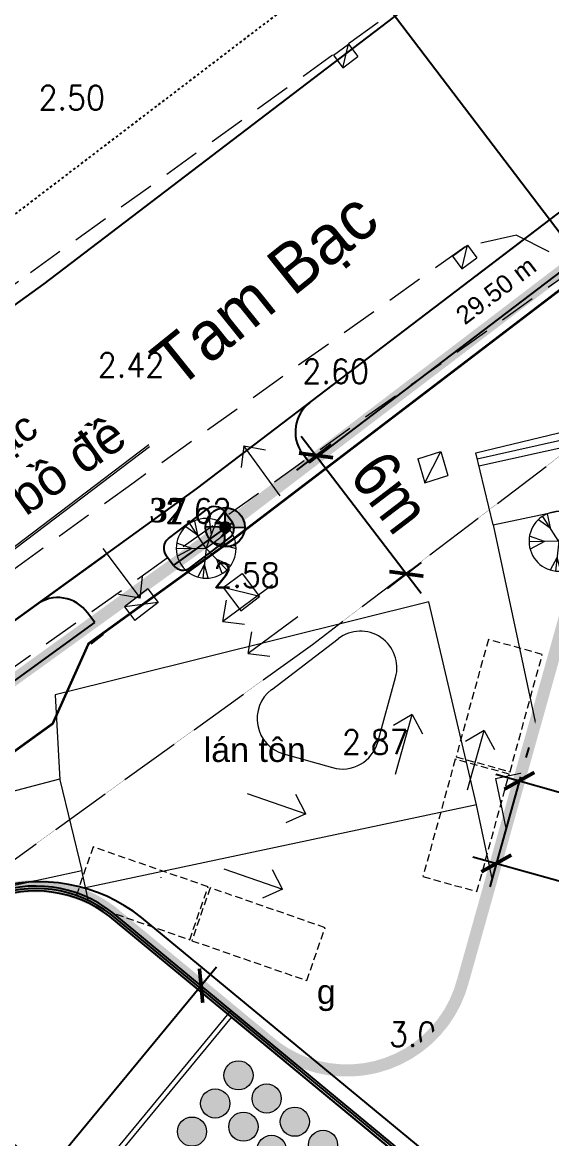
# Model space of a CAD drawing. Header units: millimetres. Extents: x 583747 to 596192, y 2304962 to 2309584.
# Drawn here: x 595625.4 to 595647.15, y 2307289.95 to 2307335.82 of the extents above; entities that cross this region are included whole.
import ezdxf
from ezdxf.enums import TextEntityAlignment as Align
from ezdxf.xclip import XClip

# ---------------------------------------------------------------- set-up
doc = ezdxf.new("R2010")
doc.units = ezdxf.units.MM
doc.set_wipeout_variables(frame=1)
for name, pattern in [('DASH', [0.35, 0.25, -0.1]), ('DASHDOT', [1, 0.5, -0.25, 0, -0.25]), ('DASHED', [4.5, 3, -1.5]), ('{Long Duong}', [2.3, 1.5, -0.8]), ('{qui hoach}', [1.3, 0, -1.3])]:
    doc.linetypes.add(name, pattern=pattern)
doc.layers.get('DEFPOINTS').update_dxf_attribs({"color": 5})
for name, color, linetype in [('A-ANNO-ROOM GEN', 50, 'Continuous'), ('A-FLOR-STRS', 1, 'Continuous'), ('A-GLAZ', 135, 'Continuous'), ('A-PLOT LINE', 6, 'DASHDOT'), ('AFP-KERB-LINE', 2, 'Continuous'), ('K2', 2, 'Continuous'), ('KT-Kich thuoc', 159, 'Continuous'), ('Xref_NT1+NT2_MBDV Cot vach_220729$0$ccu12-Thay', 7, 'Continuous'), ('Xref_ST_MBDV Cot vach 30.7.2022$0$Xref_ST_MBDV Cot vach 30.7.2022|Xref_ST_MBDV Cot vach 30.7.2022|Xref_ST_MBDV Cot vach 30.7.2022|Xref_ST_MBDV Cot vach 30.7.2022|A-CORE-OTLN', 2, 'Continuous')]:
    doc.layers.add(name, color=color, linetype=linetype)
for name, color, linetype, lineweight in [('A-DOOR', 1, 'Continuous', 9), ('A-GENM-____-OTLN', 13, 'Continuous', 9), ('Code Cao do', 7, 'Continuous', 0), ('Duong RG Thua', 7, 'Continuous', 0), ('Ghi chu nha', 7, 'Continuous', 0), ('hatch', 45, 'Continuous', 5), ('KT-Chu viet', 255, 'Continuous', 20), ('KT-DV', 7, 'Continuous', 0), ('KT-Ghi chu', 7, 'Continuous', 15), ('KT-NEN', 250, 'Continuous', 0), ('KT-Net thay', 7, 'Continuous', 20), ('KT-TMB', 7, 'Continuous', 0), ('Level 15', 7, 'Continuous', 0), ('Long Duong_ Phan Cach chat lieu rair mat', 7, 'Continuous', 0), ('moc', 7, 'Continuous', 0)]:
    doc.layers.add(name, color=color, linetype=linetype, lineweight=lineweight)
doc.layers.add('A-TREES', color=7, linetype='Continuous', lineweight=5, true_color=0x4b833f)
doc.styles.add('Arial Narrow', font='ARIALN.TTF')
doc.styles.add('Gothic', font='GOTHIC.TTF')
doc.styles.get("Standard").update_dxf_attribs({"font": 'arial.ttf'})
doc.styles.add('Style-.VnArial', font='')
doc.styles.add('Style-STANDARD', font='STANDARD.shx')
doc.styles.get('Style-.VnArial').set_extended_font_data('.VnArial')
doc.dimstyles.new('CCU_1-1', dxfattribs={"dimtxt": 2, "dimasz": 1, "dimexe": 1, "dimexo": 2, "dimgap": 0.5, "dimtad": 1, "dimdec": 0, "dimdsep": 46, "dimtxsty": 'Arial Narrow', "dimblk": 'ARCHTICK', "dimcen": -1, "dimdle": 1, "dimclrd": 256, "dimclre": 256, "dimclrt": 3, "dimadec": 0, "dimazin": 2, "dimtfac": 0.1, "dimtdec": 0, "dimtix": 1, "dimtmove": 2, "dimatfit": 1, "dimfxl": 1, "dimtvp": 0.833333, "dimtolj": 1, "dimtzin": 12, "dimarcsym": 0})
doc.dimstyles.new('ISO-25', dxfattribs={"dimtxt": 2.5, "dimasz": 2.5, "dimexe": 1.25, "dimexo": 0.625, "dimtad": 1, "dimtxsty": 'Standard', "dimcen": 2.5, "dimadec": 0, "dimazin": 0, "dimtfac": 1, "dimtmove": 0, "dimatfit": 3, "dimfxl": 1, "dimarcsym": 0})
doc.dimstyles.get("Standard").update_dxf_attribs({"dimtxt": 0.18, "dimasz": 0.18, "dimexe": 0.18, "dimexo": 0.0625, "dimgap": 0.09, "dimtad": 0, "dimtih": 1, "dimtoh": 1, "dimdec": 4, "dimzin": 0, "dimdsep": 46, "dimtxsty": 'Standard', "dimcen": 0.09, "dimadec": 0, "dimazin": 0, "dimtfac": 1, "dimtdec": 4, "dimtofl": 0, "dimtmove": 0, "dimatfit": 3, "dimfxl": 1, "dimtolj": 1, "dimtzin": 0, "dimarcsym": 0})

# ---------------------------------------------------------------- blocks, each defined once
blk = doc.blocks.new('wwww1')
at = {"layer": 'Duong RG Thua', "color": 7, "lineweight": 0}
for p, q in [((595638.019, 2307334.516), (595638.63, 2307334.973)), ((595638.402, 2307334.003), (595638.63, 2307334.973)), ((595638.63, 2307334.973), (595639.013, 2307334.461)), ((595638.019, 2307334.516), (595638.402, 2307334.003)), ((595638.402, 2307334.003), (595639.013, 2307334.461)), ((595642.914, 2307326.253), (595643.525, 2307326.71)), ((595643.297, 2307325.741), (595643.525, 2307326.71)), ((595643.525, 2307326.71), (595643.908, 2307326.198)), ((595642.914, 2307326.253), (595643.297, 2307325.741)), ((595643.297, 2307325.741), (595643.908, 2307326.198)), ((595643.86, 2307318.175), (595650.984, 2307319.896)), ((595641.478, 2307317.934), (595642.424, 2307318.234)), ((595641.774, 2307316.948), (595642.424, 2307318.234)), ((595642.424, 2307318.234), (595642.719, 2307317.248)), ((595644.574, 2307315.219), (595643.86, 2307318.175)), ((595641.478, 2307317.934), (595641.774, 2307316.948)), ((595641.774, 2307316.948), (595642.719, 2307317.248)), ((595644.574, 2307315.219), (595652.453, 2307316.895)), ((595644.574, 2307315.219), (595649.491, 2307292.154)), ((595633.488, 2307312.643), (595634.26, 2307313.226)), ((595634.26, 2307313.226), (595634.982, 2307312.269)), ((595630.395, 2307312.584), (595629.438, 2307311.844)), ((595633.488, 2307312.643), (595634.211, 2307311.687)), ((595634.982, 2307312.269), (595633.488, 2307312.643)), ((595641.934, 2307312.058), (595626.584, 2307308.232)), ((595630.82, 2307312.035), (595629.863, 2307311.294)), ((595634.211, 2307311.687), (595634.982, 2307312.269)), ((595643.897, 2307303.721), (595641.934, 2307312.058)), ((595629.438, 2307311.844), (595629.863, 2307311.294)), ((595626.584, 2307308.232), (595626.775, 2307304.742)), ((595626.775, 2307304.742), (595627.678, 2307301.016)), ((595644.678, 2307304.803), (595645.83, 2307305.039)), ((595644.678, 2307304.803), (595645.245, 2307302.033)), ((595645.83, 2307305.039), (595645.245, 2307302.033)), ((595645.83, 2307305.039), (595646.396, 2307302.269)), ((595643.897, 2307303.721), (595627.832, 2307300.311)), ((595646.391, 2307291.97), (595643.897, 2307303.721)), ((595645.245, 2307302.033), (595646.396, 2307302.269)), ((595617.74, 2307298.853), (595627.678, 2307301.016)), ((595630.406, 2307288.49), (595627.678, 2307301.016)), ((595646.391, 2307291.97), (595630.406, 2307288.49)), ((595646.98, 2307288.628), (595646.391, 2307291.97))]:
    blk.add_line(p, q, dxfattribs=at)
at = {"layer": 'Duong RG Thua', "color": 7, "linetype": 'Continuous', "lineweight": 0}
for p, q in [((595650.833, 2307319.461), (595643.921, 2307317.921)), ((595650.898, 2307319.168), (595643.991, 2307317.629)), ((595626.764, 2307304.767), (595607.351, 2307299.7))]:
    blk.add_line(p, q, dxfattribs=at)
at = {"layer": 'Duong RG Thua', "color": 7, "lineweight": 0, "flags": 128}
blk.add_lwpolyline([(595630.395, 2307312.584), (595630.82, 2307312.035), (595629.438, 2307311.844)], dxfattribs=at)
at = {"layer": 'Long Duong_ Phan Cach chat lieu rair mat', "color": 4, "linetype": '{Long Duong}', "lineweight": 0}
for p, q in [((595625.564, 2307325.594), (595656.018, 2307347.501)), ((595645.536, 2307327.128), (595643.429, 2307326.647)), ((595645.536, 2307327.128), (595648.062, 2307325.837)), ((595643.429, 2307326.647), (595629.823, 2307316.961)), ((595648.062, 2307325.837), (595623.867, 2307308.644)), ((595590.411, 2307299.955), (595625.564, 2307325.594)), ((595629.823, 2307316.961), (595603.096, 2307297.64))]:
    blk.add_line(p, q, dxfattribs=at)
at = {"layer": 'Code Cao do', "color": 6, "linetype": 'Continuous', "lineweight": 0, "style": 'Style-STANDARD'}
for s, p in [('2.50', (595625.899, 2307332.768)), ('2.42', (595628.332, 2307321.784)), ('2.62', (595631.096, 2307315.789)), ('2.58', (595633.08, 2307313.15)), ('2.87', (595638.369, 2307306.294)), ('2.79', (595645.472, 2307301.737)), ('3.06', (595640.295, 2307294.285))]:
    blk.add_text(s, height=1, rotation=359.9973, dxfattribs=at).set_placement(p, align=Align.MIDDLE_LEFT)
at = {"layer": 'Code Cao do', "color": 212, "linetype": 'Continuous', "lineweight": 0, "style": 'Style-STANDARD'}
blk.add_text('2.60', height=1, rotation=359.9973, dxfattribs=at).set_placement((595636.741, 2307321.527), align=Align.MIDDLE_LEFT)
at = {"layer": 'Ghi chu nha', "color": 7, "linetype": 'Continuous', "lineweight": 0, "style": 'Style-.VnArial'}
for s, height, rotation, p in [('§\xadêng Tam B¹c', 1.2, 35.406, (595620.541, 2307315.858)), ('l¸n t«n', 1, 359.9973, (595634.782, 2307305.977)), ('g', 1, 359.9973, (595637.723, 2307296.037))]:
    blk.add_text(s, height=height, rotation=rotation, dxfattribs=at).set_placement(p, align=Align.MIDDLE_CENTER)
blk = doc.blocks.new('TerminatorOpen_0.5')
at = {"color": 0, "linetype": 'ByBlock', "lineweight": -2}
for q in [(-1, 0.25), (-1, 0), (-1, -0.25)]:
    blk.add_line((0, 0), q, dxfattribs=at)
blk = doc.blocks.new('Moc')
at = {"layer": 'moc', "linetype": '{qui hoach}', "lineweight": 0, "ltscale": 0.5}
h = blk.add_hatch(color=7, dxfattribs=at)
edge = h.paths.add_edge_path()
edge.add_arc((0, 0), 0.25, 0, 360)
blk = doc.blocks.new('hk')
at = {"layer": 'K2'}
h = blk.add_hatch(color=256, dxfattribs=at)
h.dxf.hatch_style = 1
h.paths.add_polyline_path([(-79.569, 95.738), (-79.569, 94.297), (-78.128, 94.297, 0.006031), (-78.128, 94.332, 0.407166)])
h.paths.add_polyline_path([(-79.569, 94.297), (-81.01, 94.297, 0.006031), (-81.01, 94.263, 0.407166), (-79.569, 92.856)])
for p, q in [((-79.569, 92.856), (-79.569, 95.738)), ((-78.128, 94.297), (-81.01, 94.297))]:
    blk.add_line(p, q, dxfattribs=at)
blk.add_circle((-79.569, 94.297), 1.441, dxfattribs=at)
blk = doc.blocks.new('NEN')
at = {"layer": 'Level 15', "color": 240, "linetype": 'DASH', "lineweight": 13, "ltscale": 5, "true_color": 0xed1f24, "const_width": 0.5, "flags": 128}
blk.add_lwpolyline([(595682.634, 2307317.629), (595677.108, 2307338.736), (595668.702, 2307341.648), (595657.199, 2307332.945), (595633.733, 2307315.075), (595610.101, 2307298.024, 0.685011), (595643.311, 2307173.379), (595664.098, 2307171.161), (595705.748, 2307172.441), (595712.065, 2307180.508), (595682.634, 2307317.629)], format="xyb", close=True, dxfattribs=at)
at = {"layer": 'Level 15', "color": 152, "linetype": 'DASH', "lineweight": 13, "ltscale": 5, "true_color": 0x2776bb, "const_width": 0.01, "flags": 128}
blk.add_lwpolyline([(595676.796, 2307316.238), (595672.115, 2307334.115), (595669.766, 2307334.929), (595660.826, 2307328.166), (595637.307, 2307310.255), (595613.624, 2307293.167, 0.684877), (595643.957, 2307179.345), (595664.326, 2307177.171), (595702.756, 2307178.352), (595705.609, 2307181.996)], format="xyb", close=True, dxfattribs=at)
at = {"layer": 'hatch', "xscale": 0.56, "yscale": 0.56, "zscale": 0.56, "rotation": 358.6179139007246}
blk.add_blockref('hk', (595677.005, 2307261.209), dxfattribs=at)
at = {"layer": 'moc', "color": 7, "linetype": '{qui hoach}', "lineweight": 0, "ltscale": 0.5}
blk.add_blockref('Moc', (595633.733, 2307315.075), dxfattribs=at)
at = {"layer": 'moc', "color": 7, "linetype": 'Continuous', "lineweight": 0, "style": 'Style-.VnArial'}
blk.add_text('29.50 m', height=0.75, rotation=37.2912, dxfattribs=at).set_placement((595644.86, 2307324.806), align=Align.MIDDLE_CENTER)
at = {"layer": 'moc', "color": 7, "linetype": 'Continuous', "lineweight": 0, "insert": (595630.621, 2307315.772), "char_height": 1, "attachment_point": 4, "line_spacing_factor": 0.6, "style": 'Style-.VnArial'}
blk.add_mtext('\\f.VnTimeH|b1|i0|c00|p39;37', dxfattribs=at)
blk = doc.blocks.new('road')
at = {"layer": 'AFP-KERB-LINE'}
for p, q in [((3483130, 1281369), (3498970, 1306081)), ((3483130, 1281369), (3498970, 1306081)), ((3491897, 1275588), (3507801, 1300401)), ((3464000, 1253155), (3483130, 1281369)), ((3475557, 1251490), (3491897, 1275588))]:
    blk.add_line(p, q, dxfattribs=at)
at = {"layer": 'AFP-KERB-LINE', "elevation": 0}
blk.add_lwpolyline([(3572174, 1147849), (3572047, 1147798), (3551626, 1142723, -0.685086), (3475557, 1251490)], format="xyb", dxfattribs=at)
at = {"layer": 'A-ANNO-ROOM GEN', "insert": (3488055, 1280161), "char_height": 2003.91, "width": 202631.34, "attachment_point": 1, "rotation": 58.8095, "style": 'Gothic'}
blk.add_mtext('Tam B{\\fArial|b0|i0|c0|p34;ạ}c', dxfattribs=at)
blk = doc.blocks.new('PLOT')
at = {"layer": 'A-PLOT LINE', "color": 251}
blk.add_line((3480604, 1282987), (3496444, 1307700), dxfattribs=at)
blk = doc.blocks.new('wqeqweweqewe')
for points in [[(-1289162, 412569), (-1285984, 412569), (-1286795, 413342)], [(-1289162, 412569), (-1285984, 412569), (-1286795, 411795)]]:
    blk.add_lwpolyline(points)
blk = doc.blocks.new('werwer')
at = {"layer": 'A-GENM-____-OTLN', "linetype": 'DASHED', "ltscale": 100}
for p, q in [((-17416, -23694, 0), (-22416, -23699, 0)), ((-22416, -23699, 0), (-22414, -25999, 0)), ((-17414, -25994, 0), (-17416, -23694, 0)), ((-22414, -25999, 0), (-17414, -25994, 0))]:
    blk.add_line(p, q, dxfattribs=at)
blk = doc.blocks.new('Tree')
for p, q in [((487324, 312329), (487470, 311867)), ((487813, 311436), (488148, 312404)), ((487974, 311902), (487960, 312449)), ((487050, 312107), (487470, 311867)), ((487819, 311432), (487178, 312231)), ((487974, 311902), (488380, 312288)), ((486823, 311654), (487333, 311413)), ((487813, 311436), (486790, 311387)), ((486977, 310843), (487813, 311436)), ((487536, 311239), (487499, 310462)), ((487813, 311436), (487804, 311436)), ((487813, 311436), (487813, 311444)), ((487813, 311436), (487813, 311427)), ((487813, 311436), (487821, 311436)), ((487813, 311436), (488815, 311227)), ((487813, 311436), (488295, 310532)), ((488836, 311401), (488359, 311322)), ((488763, 311057), (488359, 311322)), ((487313, 311081), (486910, 310952)), ((487524, 310836), (487406, 310519)), ((488054, 310984), (488456, 310663)), ((488054, 310984), (488100, 310472))]:
    blk.add_line(p, q)
blk.add_circle((487813, 311436), 1024)
blk = doc.blocks.new('NUT')
at = {"layer": 'KT-Ghi chu'}
h = blk.add_hatch(color=256, dxfattribs=at)
h.dxf.hatch_style = 1
edge = h.paths.add_edge_path()
edge.add_arc((596430.768, 2307264.799), 0.6, 0, 360)
blk.add_circle((596430.768, 2307264.799, 0.003), 0.6, dxfattribs=at)
blk = doc.blocks.new('WWWWW11')
blk.add_wipeout([(596238.135, 2307359.177), (596238.112, 2307358.978), (596238.078, 2307358.716), (596238.01, 2307358.37), (596237.953, 2307358.187), (596227.541, 2307321.466), (596225.718, 2307319.774), (596223.888, 2307318.406), (596221.272, 2307316.895), (596218.467, 2307315.746), (596214.963, 2307314.885), (596211.401, 2307314.597), (596208.01, 2307314.851), (596204.79, 2307315.525), (596202.528, 2307316.32), (596201.055, 2307317.162), (596199.346, 2307318.58), (596197.722, 2307320.106), (596196.232, 2307321.226), (596194.288, 2307322.379), (596192.496, 2307323.184), (596189.758, 2307324.012), (596187.206, 2307324.394), (596185.027, 2307324.442), (596182.964, 2307324.253), (596180.549, 2307323.732), (596178.912, 2307323.182), (596176.745, 2307322.177), (596174.837, 2307320.987), (596173.671, 2307320.088), (596170.806, 2307316.849), (596170.475, 2307317.123), (596163.925, 2307309.192), (596163.136, 2307308.52), (596162.383, 2307307.984), (596161.61, 2307307.523), (596160.942, 2307307.187), (596160.221, 2307306.884), (596151.877, 2307303.714), (596151.061, 2307303.454), (596150.167, 2307303.357), (596149.313, 2307303.441), (596148.472, 2307303.702), (596147.829, 2307304.045), (596147.216, 2307304.527), (596146.738, 2307305.062), (596146.284, 2307305.814), (596146.019, 2307306.542), (596145.89, 2307307.301), (596145.976, 2307309.171), (596146.12, 2307311.038), (596146.216, 2307312), (596146.449, 2307313.887), (596146.707, 2307315.571), (596146.909, 2307316.718), (596147.312, 2307318.709), (596147.737, 2307320.517), (596148.238, 2307322.392), (596148.59, 2307323.585), (596149.029, 2307324.965), (596149.23, 2307325.645), (596149.437, 2307326.089), (596149.633, 2307326.412), (596149.873, 2307326.735), (596177.482, 2307360.165), (596177.959, 2307360.691), (596178.621, 2307361.321), (596179.378, 2307361.927), (596180.095, 2307362.408), (596180.774, 2307362.794), (596181.461, 2307363.123), (596182.19, 2307363.328), (596183.089, 2307363.441), (596183.95, 2307363.414), (596185.041, 2307363.184), (596185.896, 2307362.832), (596186.562, 2307362.432), (596186.918, 2307362.161), (596192.912, 2307357.211), (596193.435, 2307356.817), (596194.214, 2307356.4), (596195.057, 2307356.125), (596195.899, 2307356.006), (596197.145, 2307356.092), (596198.149, 2307356.402), (596198.911, 2307356.81), (596199.709, 2307357.456), (596200.292, 2307358.152), (596200.69, 2307358.837), (596200.997, 2307359.651), (596206.716, 2307380.054), (596207.051, 2307380.862), (596207.414, 2307381.472), (596207.767, 2307381.933), (596208.101, 2307382.291), (596208.485, 2307382.634), (596222.62, 2307394.116), (596223.05, 2307394.397), (596223.519, 2307394.642), (596224.107, 2307394.869), (596224.88, 2307395.053), (596225.678, 2307395.117), (596226.583, 2307395.042), (596227.421, 2307394.826), (596228.205, 2307394.479), (596228.764, 2307394.126), (596229.423, 2307393.561), (596229.994, 2307392.876), (596230.384, 2307392.219), (596230.659, 2307391.557), (596238.097, 2307360.41), (596238.134, 2307360.1), (596238.152, 2307359.797), (596238.152, 2307359.473)]).translate(0, 0, -0.044)
at = {"layer": 'A-GLAZ', "const_width": 0.5}
blk.add_lwpolyline([(596155.594, 2307333.66), (596177.479, 2307360.166, -0.114295), (596181.458, 2307363.124, -0.292874), (596186.915, 2307362.162), (596192.909, 2307357.212, 0.564483), (596200.994, 2307359.652), (596206.713, 2307380.056, -0.123781), (596208.482, 2307382.635), (596222.617, 2307394.117, -0.506067), (596230.656, 2307391.559), (596236.123, 2307368.98), (596238.094, 2307360.411, -0.133418), (596237.95, 2307358.188), (596227.538, 2307321.467)], format="xyb", dxfattribs=at)
at = {"layer": 'KT-Net thay', "elevation": 7.637}
for points in [[(596202.951, 2307343.875, 0.30477), (596201.25, 2307350.293), (596191.439, 2307358.395), (596185.137, 2307350.765), (596181.59, 2307353.694), (596177.585, 2307348.846), (596174.664, 2307351.259), (596157.834, 2307330.884), (596160.764, 2307328.464), (596150.065, 2307315.512), (596158.387, 2307308.639), (596166.038, 2307317.901)], [(596202.689, 2307343.741, 0.314729), (596201.12, 2307350.141), (596191.466, 2307358.113), (596185.164, 2307350.483), (596181.617, 2307353.413), (596177.612, 2307348.564), (596174.691, 2307350.977), (596158.116, 2307330.911), (596161.045, 2307328.491), (596150.347, 2307315.539), (596158.36, 2307308.92), (596165.883, 2307318.029)]]:
    blk.add_lwpolyline(points, format="xyb", dxfattribs=at)
at = {"layer": 'Level 15', "color": 152, "linetype": 'DASH', "lineweight": 13, "ltscale": 10, "true_color": 0x2776bb}
for p, q in [((596218.323, 2307391.349, -0.044), (596194.803, 2307373.437, -0.044)), ((596194.803, 2307373.437, -0.044), (596171.121, 2307356.35, -0.044))]:
    blk.add_line(p, q, dxfattribs=at)
at = {"layer": 'Xref_NT1+NT2_MBDV Cot vach_220729$0$ccu12-Thay', "extrusion": (-3.81165e-21, -3.29453e-06, 1), "elevation": -7.623}
for points in [[(596203.536, 2307343.709, 0.301106), (596201.666, 2307350.759), (596187.777, 2307362.229, 0.252641), (596181.496, 2307363.358, 0.090278), (596178.145, 2307361.161, 0.010865), (596175.479, 2307358.679), (596169.009, 2307350.844), (596169.009, 2307350.844, 0.348553), (596169.304, 2307349.473), (596169.35, 2307349.431, -0.377527), (596169.372, 2307348.77), (596165.455, 2307344.028, -0.442642), (596164.783, 2307343.999), (596164.783, 2307343.999, 0.410403), (596163.234, 2307343.852), (596149.393, 2307327.091, 0.072498), (596148.459, 2307325.147, 0.050293), (596145.702, 2307312.765, 0.014313), (596145.274, 2307307.635, 0.533325), (596152.061, 2307303.118), (596160.444, 2307306.326, 0.081313), (596164.345, 2307308.763), (596185.071, 2307333.86, -0.414214), (596185.634, 2307333.914), (596193.808, 2307327.164, 0.414702), (596197.471, 2307327.517), (596200.949, 2307331.728)], [(596202.89, 2307343.684, 0.311128), (596201.276, 2307350.303), (596186.598, 2307362.423, 0.272256), (596181.458, 2307363.124, 0.114295), (596177.479, 2307360.166, -0.000247), (596175.907, 2307358.255), (596169.236, 2307350.178, 0.413726), (596169.304, 2307349.474), (596169.304, 2307349.473, -0.414311), (596169.371, 2307348.769), (596165.455, 2307344.028, -0.414153), (596164.821, 2307343.968), (596164.783, 2307343.999, 0.414214), (596164.079, 2307343.932), (596149.874, 2307326.732, 0.071626), (596149.03, 2307324.963, 0.050313), (596146.298, 2307312.694, 0.020998), (596145.889, 2307307.367, 0.50406), (596151.704, 2307303.622), (596160.221, 2307306.883, 0.080267), (596163.914, 2307309.183), (596184.609, 2307334.242, -0.414214), (596186.016, 2307334.376), (596194.19, 2307327.627, 0.41477), (596197.008, 2307327.898), (596200.318, 2307331.906)], [(596202.793, 2307343.712, 0.311453), (596201.211, 2307350.227), (596186.535, 2307362.345, 0.272153), (596181.497, 2307363.032, 0.114259), (596177.556, 2307360.102, -0.000247), (596175.984, 2307358.192), (596169.314, 2307350.114, 0.413691), (596169.367, 2307349.551), (596169.368, 2307349.55, -0.414311), (596169.449, 2307348.706), (596165.532, 2307343.964, -0.414153), (596164.757, 2307343.891), (596164.72, 2307343.922, 0.414214), (596164.157, 2307343.868), (596149.955, 2307326.672, 0.07147), (596149.125, 2307324.932, 0.050316), (596146.397, 2307312.682, 0.020978), (596145.989, 2307307.369, 0.503675), (596151.669, 2307303.716), (596160.183, 2307306.976, 0.080087), (596163.842, 2307309.253), (596184.532, 2307334.306, -0.414214), (596186.08, 2307334.454), (596194.253, 2307327.704, 0.414785), (596196.931, 2307327.962), (596200.282, 2307332.02)], [(596202.697, 2307343.739, 0.31179), (596201.145, 2307350.151), (596186.472, 2307362.267, 0.272047), (596181.537, 2307362.94, 0.114221), (596177.632, 2307360.037, -0.000247), (596176.062, 2307358.128), (596169.391, 2307350.05, 0.41364), (596169.431, 2307349.628), (596169.432, 2307349.627, -0.414311), (596169.526, 2307348.642), (596165.609, 2307343.901, -0.414153), (596164.694, 2307343.814), (596164.656, 2307343.845, 0.414214), (596164.234, 2307343.804), (596150.035, 2307326.613, 0.07131), (596149.221, 2307324.902, 0.05032), (596146.496, 2307312.67, 0.020958), (596146.089, 2307307.37, 0.503277), (596151.633, 2307303.809), (596160.146, 2307307.069, 0.079904), (596163.77, 2307309.323), (596184.454, 2307334.369, -0.414214), (596186.144, 2307334.531), (596194.317, 2307327.781, 0.4148), (596196.853, 2307328.025), (596200.247, 2307332.134)]]:
    blk.add_lwpolyline(points, format="xyb", dxfattribs=at)
at = {"layer": 'KT-Kich thuoc', "rotation": 270}
for p in [(-1711073.035, 2903786.511, -0.13), (-1711073.99, 2903785.354, -0.11), (-1711071.877, 2903785.558, -0.087), (-1711072.832, 2903784.401, -0.066), (-1711070.72, 2903784.605, -0.043), (-1711074.945, 2903784.198, -0.09), (-1711069.562, 2903783.652, 0), (-1711071.675, 2903783.448, -0.023)]:
    blk.add_blockref('NUT', p, dxfattribs=at)
blk = doc.blocks.new('_ArchTick')
at = {"color": 0, "linetype": 'ByBlock', "const_width": 0.15}
blk.add_lwpolyline([(-0.5, -0.5), (0.5, 0.5)], dxfattribs=at)
blk = doc.blocks.new('*D94')
at = {"layer": 'DEFPOINTS', "color": 0, "transparency": 16777216}
for p in [(595632.745, 2307296.239), (595634.129, 2307295.096, 0.042), (595589.734, 2307241.339, -0.002)]:
    blk.add_point(p, dxfattribs=at)
at = {"layer": 'KT-TMB', "lineweight": -2, "transparency": 16777216}
for p, q in [((595587.714, 2307241.711), (595633.382, 2307297.01)), ((595632.587, 2307296.37), (595631.974, 2307296.876)), ((595588.192, 2307242.612), (595587.579, 2307243.118))]:
    blk.add_line(p, q, dxfattribs=at)
for p, rotation in [((595632.745, 2307296.239), 50.44882674861589), ((595588.35, 2307242.482), 230.4488267486159)]:
    blk.add_blockref('_ArchTick', p, dxfattribs=dict(at, rotation=rotation))
at = {"layer": 'KT-TMB', "color": 3, "transparency": 16777216, "insert": (595609.375, 2307270.329), "char_height": 2, "attachment_point": 5, "rotation": 50.4488, "style": 'Arial Narrow'}
blk.add_mtext('\\A1;70m', dxfattribs=at)
blk = doc.blocks.new('*D96')
at = {"layer": 'DEFPOINTS', "color": 0, "transparency": 16777216}
for p in [(595645.665, 2307304.105, 0.042), (595655.387, 2307301.954), (595655.232, 2307301.402)]:
    blk.add_point(p, dxfattribs=at)
at = {"layer": 'KT-TMB', "lineweight": -2, "transparency": 16777216}
for p, q in [((595646.209, 2307306.03), (595646.093, 2307305.619)), ((595644.859, 2307304.929), (595656.35, 2307301.682)), ((595655.775, 2307303.327), (595655.659, 2307302.916))]:
    blk.add_line(p, q, dxfattribs=at)
for p, rotation in [((595645.821, 2307304.657), 164.2190989380422), ((595655.387, 2307301.954), 344.2190989380421)]:
    blk.add_blockref('_ArchTick', p, dxfattribs=dict(at, rotation=rotation))
at = {"layer": 'KT-TMB', "color": 3, "transparency": 16777216, "insert": (595651.018, 2307304.769), "char_height": 2, "attachment_point": 5, "rotation": 344.2191, "style": 'Arial Narrow'}
blk.add_mtext('\\A1;10m', dxfattribs=at)
blk = doc.blocks.new('*D99')
at = {"layer": 'DEFPOINTS', "color": 0, "transparency": 16777216}
for p in [(595646.41, 2307306.75, -0.002), (595677.657, 2307298.014), (595676.122, 2307292.527)]:
    blk.add_point(p, dxfattribs=at)
at = {"layer": 'KT-TMB', "lineweight": -2, "transparency": 16777216}
for p, q in [((595645.871, 2307304.824), (595644.607, 2307300.3)), ((595643.913, 2307301.532), (595677.086, 2307292.258)), ((595677.118, 2307296.088), (595675.853, 2307291.564))]:
    blk.add_line(p, q, dxfattribs=at)
for p, rotation in [((595644.876, 2307301.263), 164.3801126642583), ((595676.122, 2307292.527), 344.3801126642583)]:
    blk.add_blockref('_ArchTick', p, dxfattribs=dict(at, rotation=rotation))
at = {"layer": 'KT-TMB', "color": 3, "transparency": 16777216, "insert": (595660.909, 2307298.36), "char_height": 2, "attachment_point": 5, "rotation": 344.3801, "style": 'Arial Narrow'}
blk.add_mtext('\\A1;32m', dxfattribs=at)
blk = doc.blocks.new('*D106')
at = {"layer": 'DEFPOINTS', "color": 0, "transparency": 16777216}
for p in [(595639.665, 2307319.707, -0.002), (595643.379, 2307314.839), (595641.181, 2307313.161)]:
    blk.add_point(p, dxfattribs=at)
at = {"layer": 'KT-Kich thuoc', "lineweight": -2, "transparency": 16777216}
for p, q in [((595638.075, 2307318.494), (595636.672, 2307317.423)), ((595636.86, 2307318.824), (595641.787, 2307312.366)), ((595641.789, 2307313.626), (595640.386, 2307312.555))]:
    blk.add_line(p, q, dxfattribs=at)
for p, rotation in [((595637.467, 2307318.029), 127.3414813021688), ((595641.181, 2307313.161), 307.3414813021687)]:
    blk.add_blockref('_ArchTick', p, dxfattribs=dict(at, rotation=rotation))
at = {"layer": 'KT-Kich thuoc', "color": 3, "transparency": 16777216, "insert": (595640.533, 2307316.518), "char_height": 2, "attachment_point": 5, "rotation": 307.3415, "style": 'Arial Narrow'}
blk.add_mtext('\\A1;6m', dxfattribs=at)
blk = doc.blocks.new('tree4343')
at = {"layer": 'Duong RG Thua', "lineweight": 0}
for points in [[(383633, -507326, 0.414214), (383157, -506851), (383157, -507326)], [(376411, -511336, 0.414214), (375936, -510861), (375936, -511336)], [(375460, -511336, 0.414214), (375936, -511812), (375936, -511336)]]:
    blk.add_hatch(color=1, dxfattribs=at).paths.add_polyline_path(points)
h = blk.add_hatch(dxfattribs=at)
h.set_pattern_fill('ANSI31', color=1, scale=1000, style=0)
h.set_pattern_definition([(45, (375460.12, -511811.65), (-88.388, 88.388), [])])
h.paths.add_polyline_path([(375936, -511336), (375460, -511336, 0.131275), (375523, -511573)])
at = {"layer": 'Duong RG Thua', "color": 7, "lineweight": 0}
for p, q in [((382904, -507477), (385035, -506213)), ((386370, -508659), (385035, -506213)), ((384239, -509922), (382904, -507477)), ((384239, -509922), (386370, -508659)), ((375523, -511573), (374303, -512275)), ((376173, -511748), (376783, -512808)), ((374303, -512275), (375150, -513748)), ((376783, -512808), (375150, -513748))]:
    blk.add_line(p, q, dxfattribs=at)
for points in [[(375936, -510861), (375936, -511812)], [(375460, -511336), (376411, -511336)]]:
    blk.add_lwpolyline(points, dxfattribs=at)
at = {"layer": 'Duong RG Thua', "color": 3, "lineweight": 30}
for centre in [(383157, -507326), (375936, -511336)]:
    blk.add_circle(centre, 476, dxfattribs=at)
at = {"layer": 'Ghi chu nha', "color": 7, "lineweight": 0}
blk.add_leader([(383157, -507326), (383185, -503637), (391916, -497024)], dimstyle='Standard', override={"dimtxt": 1, "dimasz": 1, "dimexe": 0.5, "dimexo": 0.5, "dimgap": 0.5, "dimtad": 0, "dimtih": 0, "dimtoh": 0, "dimdec": 3, "dimzin": 11, "dimtxsty": 'Style-STANDARD', "dimclrd": 4, "dimaunit": 1, "dimadec": 4, "dimazin": 3, "dimtdec": 3, "dimatfit": 1, "dimldrblk": 'TerminatorOpen_0.5', "dimtolj": 0, "dimtzin": 11, "dimlwd": 0}, dxfattribs=at)
at = {"layer": 'Ghi chu nha', "color": 3, "linetype": 'Continuous', "lineweight": 0}
blk.add_leader([(375936, -511336), (370596, -512940), (378769, -506915)], dimstyle='Standard', override={"dimtxt": 1, "dimasz": 1, "dimexe": 0.5, "dimexo": 0.5, "dimgap": 0.5, "dimtad": 0, "dimtih": 0, "dimtoh": 0, "dimdec": 3, "dimzin": 11, "dimtxsty": 'Style-STANDARD', "dimclrd": 4, "dimaunit": 1, "dimadec": 4, "dimazin": 3, "dimtdec": 3, "dimatfit": 1, "dimldrblk": 'TerminatorOpen_0.5', "dimtolj": 0, "dimtzin": 11, "dimlwd": 0}, dxfattribs=at)
blk = doc.blocks.new('DV')
at = {"layer": 'A-FLOR-STRS', "extrusion": (1.01289e-07, -2.17418e-09, 1)}
blk.add_line((566129, 177596, 0), (566642, 177988), dxfattribs=at)
at = {"layer": 'AFP-KERB-LINE'}
for p, q in [((581927, 192704), (593896, 201835)), ((575100, 185037), (593811, 199262)), ((569514, 180818), (571943, 182571)), ((556275, 171234), (566278, 178465))]:
    blk.add_line(p, q, dxfattribs=at)
at = {"layer": 'AFP-KERB-LINE', "extrusion": (1.01289e-07, -2.17418e-09, 1)}
for p, q in [((575100, 185037), (574801, 185429)), ((575100, 185037), (574801, 185429)), ((569305, 181916), (570895, 183129)), ((571899, 182638), (571596, 183035)), ((570215, 180724), (571805, 181937)), ((569514, 180818), (569211, 181215)), ((566278, 178465), (565975, 178862)), ((566278, 178465), (565975, 178862))]:
    blk.add_line(p, q, dxfattribs=at)
at = {"layer": 'AFP-KERB-LINE', "extrusion": (1.01289e-07, -2.17418e-09, 1), "elevation": -1}
blk.add_lwpolyline([(541086, 162196, -0.026206), (546868, 166902), (566686, 181227)], format="xyb", dxfattribs=at)
at = {"layer": 'AFP-KERB-LINE', "extrusion": (1.01289e-07, -2.17418e-09, 1)}
for centre, radius, start, end in [((576017, 186307, 0), 1500, 126.7112, 215.8567), ((576017, 186307, 0), 1500, 126.7112, 215.8567), ((571199, 182732, -1), 500, 37.3415, 127.3415), ((571502, 182334, 0), 500, 307.3415, 37.3415), ((569609, 181519, -1), 500, 127.3415, 217.3415), ((569912, 181121, 0), 500, 217.3415, 307.3415), ((564765, 178017, 2), 1477, 34.9266, 127.0922), ((564765, 178017, 2), 1477, 34.9266, 127.0922)]:
    blk.add_arc(centre, radius, start, end, dxfattribs=at)
at = {"layer": 'AFP-KERB-LINE', "extrusion": (-8.38811e-08, 1.09944e-07, 1)}
blk.add_arc((573618, 173886, 0), 7500, 231.8762, 231.8901, dxfattribs=at)
at = {"layer": 'KT-Net thay', "extrusion": (1.01289e-07, -2.17418e-09, 1)}
blk.add_line((573536, 175710), (576281, 177805), dxfattribs=at)
blk.add_line((573536, 175710), (576281, 177805), dxfattribs=at)
at = {"layer": 'KT-Net thay'}
for p, q in [((577901, 173550), (578637, 176213)), ((577901, 173550), (578637, 176213)), ((574038, 173074), (576047, 172507)), ((574038, 173074), (576047, 172507))]:
    blk.add_line(p, q, dxfattribs=at)
for centre, start, end in [((577191, 176612), 344.539, 127.3415), ((577191, 176612), 344.539, 127.3415), ((574446, 174518), 127.3415, 254.2212), ((574446, 174518), 127.3415, 254.2212), ((576455, 173950), 254.2212, 344.539), ((576455, 173950), 254.2212, 344.539)]:
    blk.add_arc(centre, 1500, start, end, dxfattribs=at)
ref = blk.add_blockref('PLOT', (-3147123, 179596, 0), dxfattribs=dict(rotation=340.0000000045929))
XClip(ref).set_block_clipping_path([(3437700.5976729654, 868981.9081885163), (3912891.8375199828, 1041937.3750337446), (3715693.8178756535, 1583734.481302836), (3240502.5780286361, 1410779.0144576086)])
at = {"extrusion": (-2.92942e-08, 2.18257e-07, 1), "xscale": 0.8000000000000326, "yscale": 0.8000000000000326, "zscale": 0.8000000000000326, "rotation": 126.0656720606782}
blk.add_blockref('wqeqweweqewe', (233542, 1211650, 0), dxfattribs=at)
at = {"extrusion": (1.01289e-07, -2.17418e-09, 1)}
blk.add_blockref('tree4343', (176607, 682724, -2), dxfattribs=at)
at = {"extrusion": (2.3513e-07, -2.20643e-07, 1), "xscale": 0.8000000000000139, "yscale": 0.8000000000000139, "zscale": 0.8000000000000139, "rotation": 306.916211547121}
blk.add_blockref('wqeqweweqewe', (922193, -841303, -2), dxfattribs=at)
at = {"extrusion": (-1.18176e-07, -1.34375e-07, 1), "xscale": 0.8000000000000039, "yscale": 0.8000000000000039, "zscale": 0.8000000000000039, "rotation": 216.4870796133321}
for p in [(-451860, -167891, 0), (-450820, -169201, 0), (-450820, -169201, 0)]:
    blk.add_blockref('wqeqweweqewe', p, dxfattribs=at)
at = {"extrusion": (9.53952e-08, 3.40318e-07, 1), "xscale": 0.8000000000000014, "yscale": 0.8000000000000014, "zscale": 0.8000000000000014, "rotation": 74.34119307554869}
for p in [(1174803, 1076213, 0), (1177761, 1075558, 0)]:
    blk.add_blockref('wqeqweweqewe', p, dxfattribs=at)
at = {"extrusion": (1.77603e-07, -2.18914e-08, 1), "xscale": 0.8000000000000013, "yscale": 0.8000000000000013, "zscale": 0.8000000000000013, "rotation": 340.7902877741442}
for p in [(1437852, -479570, 0), (1436894, -482668, 0)]:
    blk.add_blockref('wqeqweweqewe', p, dxfattribs=at)
at = {"layer": 'A-DOOR'}
for p, rotation in [((601548, 149249, 0), 254.5737797964538), ((600187, 144326, 0), 254.5737797964538), ((595169, 184261, 0), 340.8097600870932), ((599978, 182583, 0), 340.8097600870932)]:
    blk.add_blockref('werwer', p, dxfattribs=dict(at, rotation=rotation))
at = {"layer": 'A-TREES', "xscale": -1.2, "yscale": 1.2, "zscale": 1.199999999999996, "rotation": 71.72236063323176}
for p in [(1109311, 620152, 0), (1123802, 620441, 0)]:
    blk.add_blockref('Tree', p, dxfattribs=at)
at = {"layer": 'AFP-KERB-LINE'}
ref = blk.add_blockref('road', (-3147123, 179596, 0), dxfattribs=dict(at, rotation=340.0000000045929))
XClip(ref).set_block_clipping_path([(3424978.7776903473, 904726.3076186823), (3853099.8617473282, 1060549.6388383387), (3670662.8681027722, 1561791.1594749615), (3242541.7840457913, 1405967.828255306)])

msp = doc.modelspace()

# ---------------------------------------------------------------- block references
at = {"layer": 'KT-NEN', "lineweight": 0}
msp.add_blockref('wwww1', (0.167, -0.045, -0.002), dxfattribs=at)

# ---------------------------------------------------------------- next in the draw order: linework, layer by layer
at = {"layer": 'Xref_ST_MBDV Cot vach 30.7.2022$0$Xref_ST_MBDV Cot vach 30.7.2022|Xref_ST_MBDV Cot vach 30.7.2022|Xref_ST_MBDV Cot vach 30.7.2022|Xref_ST_MBDV Cot vach 30.7.2022|A-CORE-OTLN', "color": 6, "linetype": 'DASHED', "const_width": 0.1}
msp.add_lwpolyline([(595711.615, 2307180.682), (595682.12, 2307317.513), (595677.997, 2307333.206), (595663.776, 2307337.224), (595657.539, 2307332.497), (595634.085, 2307314.603), (595628.122, 2307310.293), (595626.65, 2307307.008), (595622.546, 2307304.041), (595618.965, 2307303.673), (595610.462, 2307297.527), (595608.235, 2307295.829), (595606.079, 2307294.043), (595603.998, 2307292.169), (595601.995, 2307290.213), (595600.074, 2307288.176)], dxfattribs=at)

# ---------------------------------------------------------------- next in the draw order: block references
at = {"layer": 'KT-DV', "xscale": 0.001, "yscale": 0.001, "zscale": 0.001}
msp.add_blockref('DV', (595062.1, 2307132.692), dxfattribs=at)
at = {"layer": 'KT-Net thay'}
msp.add_blockref('NEN', (0, 0), dxfattribs=at)

# ---------------------------------------------------------------- next in the draw order: texts
at = {"layer": 'Ghi chu nha', "color": 3, "linetype": 'Continuous', "lineweight": 0, "style": 'Style-.VnArial'}
msp.add_text('C©y bå ®Ò', height=1.5, rotation=35.406, dxfattribs=at).set_placement((595625.48, 2307316.386), align=Align.MIDDLE_CENTER)

# ---------------------------------------------------------------- next in the draw order: leaders
at = {"layer": 'Ghi chu nha', "color": 7, "lineweight": 0}
msp.add_leader([(595621.834, 2307308.177), (595621.861, 2307311.867), (595630.592, 2307318.479)], dimstyle='Standard', override={"dimtxt": 1, "dimasz": 1, "dimexe": 0.5, "dimexo": 0.5, "dimgap": 0.5, "dimtad": 0, "dimtih": 0, "dimtoh": 0, "dimdec": 3, "dimzin": 11, "dimtxsty": 'Style-STANDARD', "dimclrd": 4, "dimaunit": 1, "dimadec": 4, "dimazin": 3, "dimtdec": 3, "dimatfit": 1, "dimldrblk": 'TerminatorOpen_0.5', "dimtolj": 0, "dimtzin": 11, "dimlwd": 0}, dxfattribs=at)
at = {"layer": 'KT-Chu viet'}
for points, override in [([(595659.375, 2307334.588, 0), (595643.066, 2307356.036, 0), (595599.418, 2307356.036, 0)], {"dimasz": 2, "dimtad": 0, "dimzin": 0, "dimfxl": 4, "dimtfill": 1, "dimarcsym": 2}), ([(595653.915, 2307330.444), (595636.902, 2307352.821), (595599.542, 2307352.821)], {"dimasz": 2, "dimtad": 0, "dimzin": 0, "dimfxl": 4, "dimtfill": 1, "dimarcsym": 2}), ([(595651.879, 2307321.379), (595632.182, 2307347.284), (595599.517, 2307347.284)], {"dimasz": 2, "dimgap": 0.625, "dimtad": 0, "dimzin": 0, "dimfxl": 4, "dimtfill": 1, "dimarcsym": 2})]:
    msp.add_leader(points, dimstyle='ISO-25', override=override, dxfattribs=at)

# ---------------------------------------------------------------- next in the draw order: block references
at = {"layer": 'KT-TMB'}
msp.add_blockref('WWWWW11', (-557.482, -63.188, 0.042), dxfattribs=at)

# ---------------------------------------------------------------- next in the draw order: dimensions: what is measured, and where the dimension line sits
at = {"layer": 'KT-Kich thuoc'}
dim = msp.add_aligned_dim(p1=(595639.665, 2307319.707, -0.002), p2=(595643.379, 2307314.839), distance=-2.765, dimstyle='CCU_1-1', override={"dimpost": 'm'}, dxfattribs=at)
dim.commit()
dim.dimension.update_dxf_attribs({"geometry": '*D106', "text_midpoint": (595640.533, 2307316.518)})
at = {"layer": 'KT-TMB'}
for p1, p2, distance, picture, middle in [((595646.41, 2307306.75, -0.002), (595677.657, 2307298.014), -5.698, '*D99', (595660.909, 2307298.36)), ((595645.665, 2307304.105, 0.042), (595655.232, 2307301.402), 0.573, '*D96', (595651.018, 2307304.769)), ((595589.734, 2307241.339, -0.002), (595634.129, 2307295.096, 0.042), 1.795, '*D94', (595609.375, 2307270.329))]:
    dim = msp.add_aligned_dim(p1=p1, p2=p2, distance=distance, dimstyle='CCU_1-1', override={"dimpost": 'm'}, dxfattribs=at)
    dim.commit()
    dim.dimension.update_dxf_attribs({"geometry": picture, "text_midpoint": middle})

doc.saveas('drawing.dxf')
